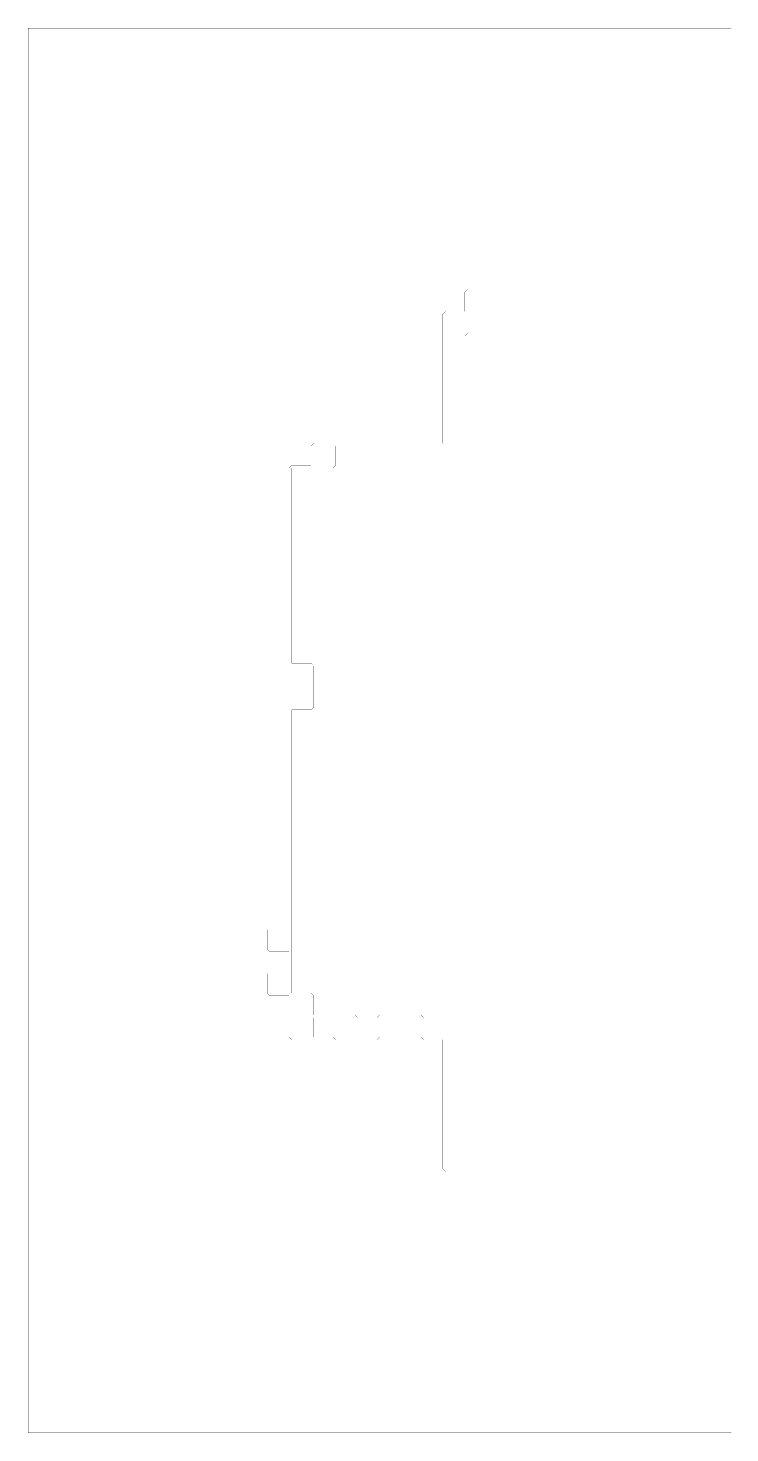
# Model space of a CAD drawing. Header units: metres. Extents: x 0 to 4990, y -4990 to 0.
# Drawn here: x 0 to 2495, y -4990 to 0 of the extents above; entities that cross this region are included whole.
import ezdxf

# ---------------------------------------------------------------- set-up
doc = ezdxf.new("R2010")
doc.units = ezdxf.units.M
doc.layers.add('conductor', color=1, linetype='Continuous')
doc.layers.add('substrate', color=5, linetype='Continuous')

msp = doc.modelspace()

# ---------------------------------------------------------------- linework, layer by layer
at = {"layer": 'conductor', "const_width": 0.5}
msp.add_lwpolyline([(2500, -937.5), (2490.234375, -937.5), (2480.46875, -937.5), (2470.703125, -937.5), (2460.9375, -937.5), (2451.171875, -937.5), (2441.40625, -937.5), (2431.640625, -937.5), (2421.875, -937.5), (2412.109375, -937.5), (2402.34375, -937.5), (2392.578125, -937.5), (2382.8125, -937.5), (2373.046875, -937.5), (2363.28125, -937.5), (2353.515625, -937.5), (2343.75, -937.5), (2333.984375, -937.5), (2324.21875, -937.5), (2314.453125, -937.5), (2304.6875, -937.5), (2294.921875, -937.5), (2285.15625, -937.5), (2275.390625, -937.5), (2265.625, -937.5), (2255.859375, -937.5), (2246.09375, -937.5), (2236.328125, -937.5), (2226.5625, -937.5), (2216.796875, -937.5), (2207.03125, -937.5), (2197.265625, -937.5), (2187.5, -937.5), (2177.734375, -937.5), (2167.96875, -937.5), (2158.203125, -937.5), (2148.4375, -937.5), (2138.671875, -937.5), (2128.90625, -937.5), (2119.140625, -937.5), (2109.375, -937.5), (2099.609375, -937.5), (2089.84375, -937.5), (2080.078125, -937.5), (2070.3125, -937.5), (2060.546875, -937.5), (2050.78125, -937.5), (2041.015625, -937.5), (2031.25, -937.5), (2021.484375, -937.5), (2011.71875, -937.5), (2001.953125, -937.5), (1992.1875, -937.5), (1982.421875, -937.5), (1972.65625, -937.5), (1962.890625, -937.5), (1953.125, -937.5), (1943.359375, -937.5), (1933.59375, -937.5), (1923.828125, -937.5), (1914.0625, -937.5), (1904.296875, -937.5), (1894.53125, -937.5), (1884.765625, -937.5), (1875, -937.5), (1865.234375, -937.5), (1855.46875, -937.5), (1845.703125, -937.5), (1835.9375, -937.5), (1826.171875, -937.5), (1816.40625, -937.5), (1806.640625, -937.5), (1796.875, -937.5), (1787.109375, -937.5), (1777.34375, -937.5), (1767.578125, -937.5), (1757.8125, -937.5), (1748.046875, -937.5), (1738.28125, -937.5), (1728.515625, -937.5), (1718.75, -937.5), (1708.984375, -937.5), (1699.21875, -937.5), (1689.453125, -937.5), (1679.6875, -937.5), (1669.921875, -937.5), (1660.15625, -937.5), (1650.390625, -937.5), (1640.625, -937.5), (1630.859375, -937.5), (1621.09375, -937.5), (1611.328125, -937.5), (1601.5625, -937.5), (1591.796875, -937.5), (1582.03125, -937.5), (1572.265625, -937.5), (1562.5, -937.5), (1562.5, -947.265625), (1562.5, -957.03125), (1562.5, -966.796875), (1562.5, -976.5625), (1562.5, -986.328125), (1562.5, -996.09375), (1562.5, -1005.859375), (1562.5, -1015.625), (1562.5, -1025.390625), (1562.5, -1035.15625), (1562.5, -1044.921875), (1562.5, -1054.6875), (1562.5, -1064.453125), (1562.5, -1074.21875), (1562.5, -1083.984375), (1552.734375, -1093.75), (1542.96875, -1093.75), (1533.203125, -1093.75), (1523.4375, -1093.75), (1513.671875, -1093.75), (1503.90625, -1093.75), (1494.140625, -1093.75), (1484.375, -1093.75), (1484.375, -1103.515625), (1484.375, -1113.28125), (1484.375, -1123.046875), (1484.375, -1132.8125), (1484.375, -1142.578125), (1484.375, -1152.34375), (1484.375, -1162.109375), (1484.375, -1171.875), (1484.375, -1181.640625), (1484.375, -1191.40625), (1484.375, -1201.171875), (1484.375, -1210.9375), (1484.375, -1220.703125), (1484.375, -1230.46875), (1484.375, -1240.234375), (1484.375, -1250), (1484.375, -1259.765625), (1484.375, -1269.53125), (1484.375, -1279.296875), (1484.375, -1289.0625), (1484.375, -1298.828125), (1484.375, -1308.59375), (1484.375, -1318.359375), (1484.375, -1328.125), (1484.375, -1337.890625), (1484.375, -1347.65625), (1484.375, -1357.421875), (1484.375, -1367.1875), (1484.375, -1376.953125), (1484.375, -1386.71875), (1484.375, -1396.484375), (1484.375, -1406.25), (1484.375, -1416.015625), (1484.375, -1425.78125), (1484.375, -1435.546875), (1484.375, -1445.3125), (1484.375, -1455.078125), (1484.375, -1464.84375), (1484.375, -1474.609375), (1474.609375, -1484.375), (1464.84375, -1484.375), (1455.078125, -1484.375), (1445.3125, -1484.375), (1435.546875, -1484.375), (1425.78125, -1484.375), (1416.015625, -1484.375), (1406.25, -1484.375), (1396.484375, -1484.375), (1386.71875, -1484.375), (1376.953125, -1484.375), (1367.1875, -1484.375), (1357.421875, -1484.375), (1347.65625, -1484.375), (1337.890625, -1484.375), (1328.125, -1484.375), (1318.359375, -1484.375), (1308.59375, -1484.375), (1298.828125, -1484.375), (1289.0625, -1484.375), (1279.296875, -1484.375), (1269.53125, -1484.375), (1259.765625, -1484.375), (1250, -1484.375), (1240.234375, -1484.375), (1230.46875, -1484.375), (1220.703125, -1484.375), (1210.9375, -1484.375), (1201.171875, -1484.375), (1191.40625, -1484.375), (1181.640625, -1484.375), (1171.875, -1484.375), (1162.109375, -1484.375), (1152.34375, -1484.375), (1142.578125, -1484.375), (1132.8125, -1484.375), (1123.046875, -1484.375), (1113.28125, -1484.375), (1103.515625, -1484.375), (1093.75, -1484.375), (1093.75, -1494.140625), (1093.75, -1503.90625), (1093.75, -1513.671875), (1093.75, -1523.4375), (1093.75, -1533.203125), (1093.75, -1542.96875), (1093.75, -1552.734375), (1083.984375, -1562.5), (1074.21875, -1562.5), (1064.453125, -1562.5), (1054.6875, -1562.5), (1044.921875, -1562.5), (1035.15625, -1562.5), (1025.390625, -1562.5), (1015.625, -1562.5), (1005.859375, -1562.5), (996.09375, -1562.5), (986.328125, -1562.5), (976.5625, -1562.5), (966.796875, -1562.5), (957.03125, -1562.5), (947.265625, -1562.5), (937.5, -1562.5), (937.5, -1572.265625), (937.5, -1582.03125), (937.5, -1591.796875), (937.5, -1601.5625), (937.5, -1611.328125), (937.5, -1621.09375), (937.5, -1630.859375), (937.5, -1640.625), (937.5, -1650.390625), (937.5, -1660.15625), (937.5, -1669.921875), (937.5, -1679.6875), (937.5, -1689.453125), (937.5, -1699.21875), (937.5, -1708.984375), (937.5, -1718.75), (937.5, -1728.515625), (937.5, -1738.28125), (937.5, -1748.046875), (937.5, -1757.8125), (937.5, -1767.578125), (937.5, -1777.34375), (937.5, -1787.109375), (937.5, -1796.875), (937.5, -1806.640625), (937.5, -1816.40625), (937.5, -1826.171875), (937.5, -1835.9375), (937.5, -1845.703125), (937.5, -1855.46875), (937.5, -1865.234375), (937.5, -1875), (937.5, -1884.765625), (937.5, -1894.53125), (937.5, -1904.296875), (937.5, -1914.0625), (937.5, -1923.828125), (937.5, -1933.59375), (937.5, -1943.359375), (937.5, -1953.125), (937.5, -1962.890625), (937.5, -1972.65625), (937.5, -1982.421875), (937.5, -1992.1875), (937.5, -2001.953125), (937.5, -2011.71875), (937.5, -2021.484375), (937.5, -2031.25), (937.5, -2041.015625), (937.5, -2050.78125), (937.5, -2060.546875), (937.5, -2070.3125), (937.5, -2080.078125), (937.5, -2089.84375), (937.5, -2099.609375), (937.5, -2109.375), (937.5, -2119.140625), (937.5, -2128.90625), (937.5, -2138.671875), (937.5, -2148.4375), (937.5, -2158.203125), (937.5, -2167.96875), (937.5, -2177.734375), (937.5, -2187.5), (937.5, -2197.265625), (937.5, -2207.03125), (937.5, -2216.796875), (937.5, -2226.5625), (937.5, -2236.328125), (937.5, -2246.09375), (937.5, -2255.859375), (947.265625, -2255.859375), (957.03125, -2255.859375), (966.796875, -2255.859375), (976.5625, -2255.859375), (986.328125, -2255.859375), (996.09375, -2255.859375), (1005.859375, -2255.859375), (1015.625, -2265.625), (1015.625, -2275.390625), (1015.625, -2285.15625), (1015.625, -2294.921875), (1015.625, -2304.6875), (1015.625, -2314.453125), (1015.625, -2324.21875), (1015.625, -2333.984375), (1015.625, -2343.75), (1015.625, -2353.515625), (1015.625, -2363.28125), (1015.625, -2373.046875), (1015.625, -2382.8125), (1015.625, -2392.578125), (1015.625, -2402.34375), (1015.625, -2412.109375), (1005.859375, -2421.875), (996.09375, -2421.875), (986.328125, -2421.875), (976.5625, -2421.875), (966.796875, -2421.875), (957.03125, -2421.875), (947.265625, -2421.875), (937.5, -2421.875), (937.5, -2431.640625), (937.5, -2441.40625), (937.5, -2451.171875), (937.5, -2460.9375), (937.5, -2470.703125), (937.5, -2480.46875), (937.5, -2490.234375), (937.5, -2500), (937.5, -2509.765625), (937.5, -2519.53125), (937.5, -2529.296875), (937.5, -2539.0625), (937.5, -2548.828125), (937.5, -2558.59375), (937.5, -2568.359375), (937.5, -2578.125), (937.5, -2587.890625), (937.5, -2597.65625), (937.5, -2607.421875), (937.5, -2617.1875), (937.5, -2626.953125), (937.5, -2636.71875), (937.5, -2646.484375), (937.5, -2656.25), (937.5, -2666.015625), (937.5, -2675.78125), (937.5, -2685.546875), (937.5, -2695.3125), (937.5, -2705.078125), (937.5, -2714.84375), (937.5, -2724.609375), (937.5, -2734.375), (937.5, -2744.140625), (937.5, -2753.90625), (937.5, -2763.671875), (937.5, -2773.4375), (937.5, -2783.203125), (937.5, -2792.96875), (937.5, -2802.734375), (937.5, -2812.5), (937.5, -2822.265625), (937.5, -2832.03125), (937.5, -2841.796875), (937.5, -2851.5625), (937.5, -2861.328125), (937.5, -2871.09375), (937.5, -2880.859375), (937.5, -2890.625), (937.5, -2900.390625), (937.5, -2910.15625), (937.5, -2919.921875), (937.5, -2929.6875), (937.5, -2939.453125), (937.5, -2949.21875), (937.5, -2958.984375), (937.5, -2968.75), (937.5, -2978.515625), (937.5, -2988.28125), (937.5, -2998.046875), (937.5, -3007.8125), (937.5, -3017.578125), (937.5, -3027.34375), (937.5, -3037.109375), (937.5, -3046.875), (937.5, -3056.640625), (937.5, -3066.40625), (937.5, -3076.171875), (937.5, -3085.9375), (937.5, -3095.703125), (937.5, -3105.46875), (937.5, -3115.234375), (937.5, -3125), (937.5, -3134.765625), (937.5, -3144.53125), (937.5, -3154.296875), (937.5, -3164.0625), (937.5, -3173.828125), (937.5, -3183.59375), (937.5, -3193.359375), (937.5, -3203.125), (937.5, -3212.890625), (937.5, -3222.65625), (937.5, -3232.421875), (937.5, -3242.1875), (937.5, -3251.953125), (937.5, -3261.71875), (937.5, -3271.484375), (937.5, -3281.25), (937.5, -3291.015625), (937.5, -3300.78125), (937.5, -3310.546875), (937.5, -3320.3125), (937.5, -3330.078125), (937.5, -3339.84375), (937.5, -3349.609375), (937.5, -3359.375), (937.5, -3369.140625), (937.5, -3378.90625), (937.5, -3388.671875), (937.5, -3398.4375), (937.5, -3408.203125), (937.5, -3417.96875), (937.5, -3427.734375), (947.265625, -3427.734375), (957.03125, -3427.734375), (966.796875, -3427.734375), (976.5625, -3427.734375), (986.328125, -3427.734375), (996.09375, -3427.734375), (1005.859375, -3427.734375), (1015.625, -3437.5), (1015.625, -3447.265625), (1015.625, -3457.03125), (1015.625, -3466.796875), (1015.625, -3476.5625), (1015.625, -3486.328125), (1015.625, -3496.09375), (1015.625, -3505.859375), (1025.390625, -3505.859375), (1035.15625, -3505.859375), (1044.921875, -3505.859375), (1054.6875, -3505.859375), (1064.453125, -3505.859375), (1074.21875, -3505.859375), (1083.984375, -3505.859375), (1093.75, -3505.859375), (1103.515625, -3505.859375), (1113.28125, -3505.859375), (1123.046875, -3505.859375), (1132.8125, -3505.859375), (1142.578125, -3505.859375), (1152.34375, -3505.859375), (1162.109375, -3505.859375), (1171.875, -3515.625), (1171.875, -3525.390625), (1171.875, -3535.15625), (1171.875, -3544.921875), (1171.875, -3554.6875), (1171.875, -3564.453125), (1171.875, -3574.21875), (1171.875, -3583.984375), (1181.640625, -3583.984375), (1191.40625, -3583.984375), (1201.171875, -3583.984375), (1210.9375, -3583.984375), (1220.703125, -3583.984375), (1230.46875, -3583.984375), (1240.234375, -3583.984375), (1240.234375, -3574.21875), (1240.234375, -3564.453125), (1240.234375, -3554.6875), (1240.234375, -3544.921875), (1240.234375, -3535.15625), (1240.234375, -3525.390625), (1240.234375, -3515.625), (1250, -3505.859375), (1259.765625, -3505.859375), (1269.53125, -3505.859375), (1279.296875, -3505.859375), (1289.0625, -3505.859375), (1298.828125, -3505.859375), (1308.59375, -3505.859375), (1318.359375, -3505.859375), (1328.125, -3505.859375), (1337.890625, -3505.859375), (1347.65625, -3505.859375), (1357.421875, -3505.859375), (1367.1875, -3505.859375), (1376.953125, -3505.859375), (1386.71875, -3505.859375), (1396.484375, -3505.859375), (1406.25, -3515.625), (1406.25, -3525.390625), (1406.25, -3535.15625), (1406.25, -3544.921875), (1406.25, -3554.6875), (1406.25, -3564.453125), (1406.25, -3574.21875), (1406.25, -3583.984375), (1416.015625, -3583.984375), (1425.78125, -3583.984375), (1435.546875, -3583.984375), (1445.3125, -3583.984375), (1455.078125, -3583.984375), (1464.84375, -3583.984375), (1474.609375, -3583.984375), (1484.375, -3593.75), (1484.375, -3603.515625), (1484.375, -3613.28125), (1484.375, -3623.046875), (1484.375, -3632.8125), (1484.375, -3642.578125), (1484.375, -3652.34375), (1484.375, -3662.109375), (1484.375, -3671.875), (1484.375, -3681.640625), (1484.375, -3691.40625), (1484.375, -3701.171875), (1484.375, -3710.9375), (1484.375, -3720.703125), (1484.375, -3730.46875), (1484.375, -3740.234375), (1484.375, -3750), (1484.375, -3759.765625), (1484.375, -3769.53125), (1484.375, -3779.296875), (1484.375, -3789.0625), (1484.375, -3798.828125), (1484.375, -3808.59375), (1484.375, -3818.359375), (1484.375, -3828.125), (1484.375, -3837.890625), (1484.375, -3847.65625), (1484.375, -3857.421875), (1484.375, -3867.1875), (1484.375, -3876.953125), (1484.375, -3886.71875), (1484.375, -3896.484375), (1484.375, -3906.25), (1484.375, -3916.015625), (1484.375, -3925.78125), (1484.375, -3935.546875), (1484.375, -3945.3125), (1484.375, -3955.078125), (1484.375, -3964.84375), (1484.375, -3974.609375), (1484.375, -3984.375), (1484.375, -3994.140625), (1484.375, -4003.90625), (1484.375, -4013.671875), (1484.375, -4023.4375), (1484.375, -4033.203125), (1484.375, -4042.96875), (1484.375, -4052.734375), (1494.140625, -4052.734375), (1503.90625, -4052.734375), (1513.671875, -4052.734375), (1523.4375, -4052.734375), (1533.203125, -4052.734375), (1542.96875, -4052.734375), (1552.734375, -4052.734375), (1562.5, -4052.734375), (1572.265625, -4052.734375), (1582.03125, -4052.734375), (1591.796875, -4052.734375), (1601.5625, -4052.734375), (1611.328125, -4052.734375), (1621.09375, -4052.734375), (1630.859375, -4052.734375), (1640.625, -4052.734375), (1650.390625, -4052.734375), (1660.15625, -4052.734375), (1669.921875, -4052.734375), (1679.6875, -4052.734375), (1689.453125, -4052.734375), (1699.21875, -4052.734375), (1708.984375, -4052.734375), (1718.75, -4052.734375), (1728.515625, -4052.734375), (1738.28125, -4052.734375), (1748.046875, -4052.734375), (1757.8125, -4052.734375), (1767.578125, -4052.734375), (1777.34375, -4052.734375), (1787.109375, -4052.734375), (1796.875, -4052.734375), (1806.640625, -4052.734375), (1816.40625, -4052.734375), (1826.171875, -4052.734375), (1835.9375, -4052.734375), (1845.703125, -4052.734375), (1855.46875, -4052.734375), (1865.234375, -4052.734375), (1875, -4052.734375), (1884.765625, -4052.734375), (1894.53125, -4052.734375), (1904.296875, -4052.734375), (1914.0625, -4052.734375), (1923.828125, -4052.734375), (1933.59375, -4052.734375), (1943.359375, -4052.734375), (1953.125, -4052.734375), (1962.890625, -4052.734375), (1972.65625, -4052.734375), (1982.421875, -4052.734375), (1992.1875, -4052.734375), (2001.953125, -4052.734375), (2011.71875, -4052.734375), (2021.484375, -4052.734375), (2031.25, -4052.734375), (2041.015625, -4052.734375), (2050.78125, -4052.734375), (2060.546875, -4052.734375), (2070.3125, -4052.734375), (2080.078125, -4052.734375), (2089.84375, -4052.734375), (2099.609375, -4052.734375), (2109.375, -4052.734375), (2119.140625, -4052.734375), (2128.90625, -4052.734375), (2138.671875, -4052.734375), (2148.4375, -4052.734375), (2158.203125, -4052.734375), (2167.96875, -4052.734375), (2177.734375, -4052.734375), (2187.5, -4052.734375), (2197.265625, -4052.734375), (2207.03125, -4052.734375), (2216.796875, -4052.734375), (2226.5625, -4052.734375), (2236.328125, -4052.734375), (2246.09375, -4052.734375), (2255.859375, -4052.734375), (2265.625, -4052.734375), (2275.390625, -4052.734375), (2285.15625, -4052.734375), (2294.921875, -4052.734375), (2304.6875, -4052.734375), (2314.453125, -4052.734375), (2324.21875, -4052.734375), (2333.984375, -4052.734375), (2343.75, -4052.734375), (2353.515625, -4052.734375), (2363.28125, -4052.734375), (2373.046875, -4052.734375), (2382.8125, -4052.734375), (2392.578125, -4052.734375), (2402.34375, -4052.734375), (2412.109375, -4052.734375), (2421.875, -4052.734375), (2431.640625, -4052.734375), (2441.40625, -4052.734375), (2451.171875, -4052.734375), (2460.9375, -4052.734375), (2470.703125, -4052.734375), (2480.46875, -4052.734375), (2490.234375, -4052.734375), (2500, -4052.734375)], dxfattribs=at)
at = {"layer": 'substrate', "const_width": 0.5}
for points in [[(2500, 0), (2490.234375, 0), (2480.46875, 0), (2470.703125, 0), (2460.9375, 0), (2451.171875, 0), (2441.40625, 0), (2431.640625, 0), (2421.875, 0), (2412.109375, 0), (2402.34375, 0), (2392.578125, 0), (2382.8125, 0), (2373.046875, 0), (2363.28125, 0), (2353.515625, 0), (2343.75, 0), (2333.984375, 0), (2324.21875, 0), (2314.453125, 0), (2304.6875, 0), (2294.921875, 0), (2285.15625, 0), (2275.390625, 0), (2265.625, 0), (2255.859375, 0), (2246.09375, 0), (2236.328125, 0), (2226.5625, 0), (2216.796875, 0), (2207.03125, 0), (2197.265625, 0), (2187.5, 0), (2177.734375, 0), (2167.96875, 0), (2158.203125, 0), (2148.4375, 0), (2138.671875, 0), (2128.90625, 0), (2119.140625, 0), (2109.375, 0), (2099.609375, 0), (2089.84375, 0), (2080.078125, 0), (2070.3125, 0), (2060.546875, 0), (2050.78125, 0), (2041.015625, 0), (2031.25, 0), (2021.484375, 0), (2011.71875, 0), (2001.953125, 0), (1992.1875, 0), (1982.421875, 0), (1972.65625, 0), (1962.890625, 0), (1953.125, 0), (1943.359375, 0), (1933.59375, 0), (1923.828125, 0), (1914.0625, 0), (1904.296875, 0), (1894.53125, 0), (1884.765625, 0), (1875, 0), (1865.234375, 0), (1855.46875, 0), (1845.703125, 0), (1835.9375, 0), (1826.171875, 0), (1816.40625, 0), (1806.640625, 0), (1796.875, 0), (1787.109375, 0), (1777.34375, 0), (1767.578125, 0), (1757.8125, 0), (1748.046875, 0), (1738.28125, 0), (1728.515625, 0), (1718.75, 0), (1708.984375, 0), (1699.21875, 0), (1689.453125, 0), (1679.6875, 0), (1669.921875, 0), (1660.15625, 0), (1650.390625, 0), (1640.625, 0), (1630.859375, 0), (1621.09375, 0), (1611.328125, 0), (1601.5625, 0), (1591.796875, 0), (1582.03125, 0), (1572.265625, 0), (1562.5, 0), (1552.734375, 0), (1542.96875, 0), (1533.203125, 0), (1523.4375, 0), (1513.671875, 0), (1503.90625, 0), (1494.140625, 0), (1484.375, 0), (1474.609375, 0), (1464.84375, 0), (1455.078125, 0), (1445.3125, 0), (1435.546875, 0), (1425.78125, 0), (1416.015625, 0), (1406.25, 0), (1396.484375, 0), (1386.71875, 0), (1376.953125, 0), (1367.1875, 0), (1357.421875, 0), (1347.65625, 0), (1337.890625, 0), (1328.125, 0), (1318.359375, 0), (1308.59375, 0), (1298.828125, 0), (1289.0625, 0), (1279.296875, 0), (1269.53125, 0), (1259.765625, 0), (1250, 0), (1240.234375, 0), (1230.46875, 0), (1220.703125, 0), (1210.9375, 0), (1201.171875, 0), (1191.40625, 0), (1181.640625, 0), (1171.875, 0), (1162.109375, 0), (1152.34375, 0), (1142.578125, 0), (1132.8125, 0), (1123.046875, 0), (1113.28125, 0), (1103.515625, 0), (1093.75, 0), (1083.984375, 0), (1074.21875, 0), (1064.453125, 0), (1054.6875, 0), (1044.921875, 0), (1035.15625, 0), (1025.390625, 0), (1015.625, 0), (1005.859375, 0), (996.09375, 0), (986.328125, 0), (976.5625, 0), (966.796875, 0), (957.03125, 0), (947.265625, 0), (937.5, 0), (927.734375, 0), (917.96875, 0), (908.203125, 0), (898.4375, 0), (888.671875, 0), (878.90625, 0), (869.140625, 0), (859.375, 0), (849.609375, 0), (839.84375, 0), (830.078125, 0), (820.3125, 0), (810.546875, 0), (800.78125, 0), (791.015625, 0), (781.25, 0), (771.484375, 0), (761.71875, 0), (751.953125, 0), (742.1875, 0), (732.421875, 0), (722.65625, 0), (712.890625, 0), (703.125, 0), (693.359375, 0), (683.59375, 0), (673.828125, 0), (664.0625, 0), (654.296875, 0), (644.53125, 0), (634.765625, 0), (625, 0), (615.234375, 0), (605.46875, 0), (595.703125, 0), (585.9375, 0), (576.171875, 0), (566.40625, 0), (556.640625, 0), (546.875, 0), (537.109375, 0), (527.34375, 0), (517.578125, 0), (507.8125, 0), (498.046875, 0), (488.28125, 0), (478.515625, 0), (468.75, 0), (458.984375, 0), (449.21875, 0), (439.453125, 0), (429.6875, 0), (419.921875, 0), (410.15625, 0), (400.390625, 0), (390.625, 0), (380.859375, 0), (371.09375, 0), (361.328125, 0), (351.5625, 0), (341.796875, 0), (332.03125, 0), (322.265625, 0), (312.5, 0), (302.734375, 0), (292.96875, 0), (283.203125, 0), (273.4375, 0), (263.671875, 0), (253.90625, 0), (244.140625, 0), (234.375, 0), (224.609375, 0), (214.84375, 0), (205.078125, 0), (195.3125, 0), (185.546875, 0), (175.78125, 0), (166.015625, 0), (156.25, 0), (146.484375, 0), (136.71875, 0), (126.953125, 0), (117.1875, 0), (107.421875, 0), (97.65625, 0), (87.890625, 0), (78.125, 0), (68.359375, 0), (58.59375, 0), (48.828125, 0), (39.0625, 0), (29.296875, 0), (19.53125, 0), (9.765625, 0), (0, 0), (0, -9.765625), (0, -19.53125), (0, -29.296875), (0, -39.0625), (0, -48.828125), (0, -58.59375), (0, -68.359375), (0, -78.125), (0, -87.890625), (0, -97.65625), (0, -107.421875), (0, -117.1875), (0, -126.953125), (0, -136.71875), (0, -146.484375), (0, -156.25), (0, -166.015625), (0, -175.78125), (0, -185.546875), (0, -195.3125), (0, -205.078125), (0, -214.84375), (0, -224.609375), (0, -234.375), (0, -244.140625), (0, -253.90625), (0, -263.671875), (0, -273.4375), (0, -283.203125), (0, -292.96875), (0, -302.734375), (0, -312.5), (0, -322.265625), (0, -332.03125), (0, -341.796875), (0, -351.5625), (0, -361.328125), (0, -371.09375), (0, -380.859375), (0, -390.625), (0, -400.390625), (0, -410.15625), (0, -419.921875), (0, -429.6875), (0, -439.453125), (0, -449.21875), (0, -458.984375), (0, -468.75), (0, -478.515625), (0, -488.28125), (0, -498.046875), (0, -507.8125), (0, -517.578125), (0, -527.34375), (0, -537.109375), (0, -546.875), (0, -556.640625), (0, -566.40625), (0, -576.171875), (0, -585.9375), (0, -595.703125), (0, -605.46875), (0, -615.234375), (0, -625), (0, -634.765625), (0, -644.53125), (0, -654.296875), (0, -664.0625), (0, -673.828125), (0, -683.59375), (0, -693.359375), (0, -703.125), (0, -712.890625), (0, -722.65625), (0, -732.421875), (0, -742.1875), (0, -751.953125), (0, -761.71875), (0, -771.484375), (0, -781.25), (0, -791.015625), (0, -800.78125), (0, -810.546875), (0, -820.3125), (0, -830.078125), (0, -839.84375), (0, -849.609375), (0, -859.375), (0, -869.140625), (0, -878.90625), (0, -888.671875), (0, -898.4375), (0, -908.203125), (0, -917.96875), (0, -927.734375), (0, -937.5), (0, -947.265625), (0, -957.03125), (0, -966.796875), (0, -976.5625), (0, -986.328125), (0, -996.09375), (0, -1005.859375), (0, -1015.625), (0, -1025.390625), (0, -1035.15625), (0, -1044.921875), (0, -1054.6875), (0, -1064.453125), (0, -1074.21875), (0, -1083.984375), (0, -1093.75), (0, -1103.515625), (0, -1113.28125), (0, -1123.046875), (0, -1132.8125), (0, -1142.578125), (0, -1152.34375), (0, -1162.109375), (0, -1171.875), (0, -1181.640625), (0, -1191.40625), (0, -1201.171875), (0, -1210.9375), (0, -1220.703125), (0, -1230.46875), (0, -1240.234375), (0, -1250), (0, -1259.765625), (0, -1269.53125), (0, -1279.296875), (0, -1289.0625), (0, -1298.828125), (0, -1308.59375), (0, -1318.359375), (0, -1328.125), (0, -1337.890625), (0, -1347.65625), (0, -1357.421875), (0, -1367.1875), (0, -1376.953125), (0, -1386.71875), (0, -1396.484375), (0, -1406.25), (0, -1416.015625), (0, -1425.78125), (0, -1435.546875), (0, -1445.3125), (0, -1455.078125), (0, -1464.84375), (0, -1474.609375), (0, -1484.375), (0, -1494.140625), (0, -1503.90625), (0, -1513.671875), (0, -1523.4375), (0, -1533.203125), (0, -1542.96875), (0, -1552.734375), (0, -1562.5), (0, -1572.265625), (0, -1582.03125), (0, -1591.796875), (0, -1601.5625), (0, -1611.328125), (0, -1621.09375), (0, -1630.859375), (0, -1640.625), (0, -1650.390625), (0, -1660.15625), (0, -1669.921875), (0, -1679.6875), (0, -1689.453125), (0, -1699.21875), (0, -1708.984375), (0, -1718.75), (0, -1728.515625), (0, -1738.28125), (0, -1748.046875), (0, -1757.8125), (0, -1767.578125), (0, -1777.34375), (0, -1787.109375), (0, -1796.875), (0, -1806.640625), (0, -1816.40625), (0, -1826.171875), (0, -1835.9375), (0, -1845.703125), (0, -1855.46875), (0, -1865.234375), (0, -1875), (0, -1884.765625), (0, -1894.53125), (0, -1904.296875), (0, -1914.0625), (0, -1923.828125), (0, -1933.59375), (0, -1943.359375), (0, -1953.125), (0, -1962.890625), (0, -1972.65625), (0, -1982.421875), (0, -1992.1875), (0, -2001.953125), (0, -2011.71875), (0, -2021.484375), (0, -2031.25), (0, -2041.015625), (0, -2050.78125), (0, -2060.546875), (0, -2070.3125), (0, -2080.078125), (0, -2089.84375), (0, -2099.609375), (0, -2109.375), (0, -2119.140625), (0, -2128.90625), (0, -2138.671875), (0, -2148.4375), (0, -2158.203125), (0, -2167.96875), (0, -2177.734375), (0, -2187.5), (0, -2197.265625), (0, -2207.03125), (0, -2216.796875), (0, -2226.5625), (0, -2236.328125), (0, -2246.09375), (0, -2255.859375), (0, -2265.625), (0, -2275.390625), (0, -2285.15625), (0, -2294.921875), (0, -2304.6875), (0, -2314.453125), (0, -2324.21875), (0, -2333.984375), (0, -2343.75), (0, -2353.515625), (0, -2363.28125), (0, -2373.046875), (0, -2382.8125), (0, -2392.578125), (0, -2402.34375), (0, -2412.109375), (0, -2421.875), (0, -2431.640625), (0, -2441.40625), (0, -2451.171875), (0, -2460.9375), (0, -2470.703125), (0, -2480.46875), (0, -2490.234375), (0, -2500), (0, -2509.765625), (0, -2519.53125), (0, -2529.296875), (0, -2539.0625), (0, -2548.828125), (0, -2558.59375), (0, -2568.359375), (0, -2578.125), (0, -2587.890625), (0, -2597.65625), (0, -2607.421875), (0, -2617.1875), (0, -2626.953125), (0, -2636.71875), (0, -2646.484375), (0, -2656.25), (0, -2666.015625), (0, -2675.78125), (0, -2685.546875), (0, -2695.3125), (0, -2705.078125), (0, -2714.84375), (0, -2724.609375), (0, -2734.375), (0, -2744.140625), (0, -2753.90625), (0, -2763.671875), (0, -2773.4375), (0, -2783.203125), (0, -2792.96875), (0, -2802.734375), (0, -2812.5), (0, -2822.265625), (0, -2832.03125), (0, -2841.796875), (0, -2851.5625), (0, -2861.328125), (0, -2871.09375), (0, -2880.859375), (0, -2890.625), (0, -2900.390625), (0, -2910.15625), (0, -2919.921875), (0, -2929.6875), (0, -2939.453125), (0, -2949.21875), (0, -2958.984375), (0, -2968.75), (0, -2978.515625), (0, -2988.28125), (0, -2998.046875), (0, -3007.8125), (0, -3017.578125), (0, -3027.34375), (0, -3037.109375), (0, -3046.875), (0, -3056.640625), (0, -3066.40625), (0, -3076.171875), (0, -3085.9375), (0, -3095.703125), (0, -3105.46875), (0, -3115.234375), (0, -3125), (0, -3134.765625), (0, -3144.53125), (0, -3154.296875), (0, -3164.0625), (0, -3173.828125), (0, -3183.59375), (0, -3193.359375), (0, -3203.125), (0, -3212.890625), (0, -3222.65625), (0, -3232.421875), (0, -3242.1875), (0, -3251.953125), (0, -3261.71875), (0, -3271.484375), (0, -3281.25), (0, -3291.015625), (0, -3300.78125), (0, -3310.546875), (0, -3320.3125), (0, -3330.078125), (0, -3339.84375), (0, -3349.609375), (0, -3359.375), (0, -3369.140625), (0, -3378.90625), (0, -3388.671875), (0, -3398.4375), (0, -3408.203125), (0, -3417.96875), (0, -3427.734375), (0, -3437.5), (0, -3447.265625), (0, -3457.03125), (0, -3466.796875), (0, -3476.5625), (0, -3486.328125), (0, -3496.09375), (0, -3505.859375), (0, -3515.625), (0, -3525.390625), (0, -3535.15625), (0, -3544.921875), (0, -3554.6875), (0, -3564.453125), (0, -3574.21875), (0, -3583.984375), (0, -3593.75), (0, -3603.515625), (0, -3613.28125), (0, -3623.046875), (0, -3632.8125), (0, -3642.578125), (0, -3652.34375), (0, -3662.109375), (0, -3671.875), (0, -3681.640625), (0, -3691.40625), (0, -3701.171875), (0, -3710.9375), (0, -3720.703125), (0, -3730.46875), (0, -3740.234375), (0, -3750), (0, -3759.765625), (0, -3769.53125), (0, -3779.296875), (0, -3789.0625), (0, -3798.828125), (0, -3808.59375), (0, -3818.359375), (0, -3828.125), (0, -3837.890625), (0, -3847.65625), (0, -3857.421875), (0, -3867.1875), (0, -3876.953125), (0, -3886.71875), (0, -3896.484375), (0, -3906.25), (0, -3916.015625), (0, -3925.78125), (0, -3935.546875), (0, -3945.3125), (0, -3955.078125), (0, -3964.84375), (0, -3974.609375), (0, -3984.375), (0, -3994.140625), (0, -4003.90625), (0, -4013.671875), (0, -4023.4375), (0, -4033.203125), (0, -4042.96875), (0, -4052.734375), (0, -4062.5), (0, -4072.265625), (0, -4082.03125), (0, -4091.796875), (0, -4101.5625), (0, -4111.328125), (0, -4121.09375), (0, -4130.859375), (0, -4140.625), (0, -4150.390625), (0, -4160.15625), (0, -4169.921875), (0, -4179.6875), (0, -4189.453125), (0, -4199.21875), (0, -4208.984375), (0, -4218.75), (0, -4228.515625), (0, -4238.28125), (0, -4248.046875), (0, -4257.8125), (0, -4267.578125), (0, -4277.34375), (0, -4287.109375), (0, -4296.875), (0, -4306.640625), (0, -4316.40625), (0, -4326.171875), (0, -4335.9375), (0, -4345.703125), (0, -4355.46875), (0, -4365.234375), (0, -4375), (0, -4384.765625), (0, -4394.53125), (0, -4404.296875), (0, -4414.0625), (0, -4423.828125), (0, -4433.59375), (0, -4443.359375), (0, -4453.125), (0, -4462.890625), (0, -4472.65625), (0, -4482.421875), (0, -4492.1875), (0, -4501.953125), (0, -4511.71875), (0, -4521.484375), (0, -4531.25), (0, -4541.015625), (0, -4550.78125), (0, -4560.546875), (0, -4570.3125), (0, -4580.078125), (0, -4589.84375), (0, -4599.609375), (0, -4609.375), (0, -4619.140625), (0, -4628.90625), (0, -4638.671875), (0, -4648.4375), (0, -4658.203125), (0, -4667.96875), (0, -4677.734375), (0, -4687.5), (0, -4697.265625), (0, -4707.03125), (0, -4716.796875), (0, -4726.5625), (0, -4736.328125), (0, -4746.09375), (0, -4755.859375), (0, -4765.625), (0, -4775.390625), (0, -4785.15625), (0, -4794.921875), (0, -4804.6875), (0, -4814.453125), (0, -4824.21875), (0, -4833.984375), (0, -4843.75), (0, -4853.515625), (0, -4863.28125), (0, -4873.046875), (0, -4882.8125), (0, -4892.578125), (0, -4902.34375), (0, -4912.109375), (0, -4921.875), (0, -4931.640625), (0, -4941.40625), (0, -4951.171875), (0, -4960.9375), (0, -4970.703125), (0, -4980.46875), (0, -4990.234375), (9.765625, -4990.234375), (19.53125, -4990.234375), (29.296875, -4990.234375), (39.0625, -4990.234375), (48.828125, -4990.234375), (58.59375, -4990.234375), (68.359375, -4990.234375), (78.125, -4990.234375), (87.890625, -4990.234375), (97.65625, -4990.234375), (107.421875, -4990.234375), (117.1875, -4990.234375), (126.953125, -4990.234375), (136.71875, -4990.234375), (146.484375, -4990.234375), (156.25, -4990.234375), (166.015625, -4990.234375), (175.78125, -4990.234375), (185.546875, -4990.234375), (195.3125, -4990.234375), (205.078125, -4990.234375), (214.84375, -4990.234375), (224.609375, -4990.234375), (234.375, -4990.234375), (244.140625, -4990.234375), (253.90625, -4990.234375), (263.671875, -4990.234375), (273.4375, -4990.234375), (283.203125, -4990.234375), (292.96875, -4990.234375), (302.734375, -4990.234375), (312.5, -4990.234375), (322.265625, -4990.234375), (332.03125, -4990.234375), (341.796875, -4990.234375), (351.5625, -4990.234375), (361.328125, -4990.234375), (371.09375, -4990.234375), (380.859375, -4990.234375), (390.625, -4990.234375), (400.390625, -4990.234375), (410.15625, -4990.234375), (419.921875, -4990.234375), (429.6875, -4990.234375), (439.453125, -4990.234375), (449.21875, -4990.234375), (458.984375, -4990.234375), (468.75, -4990.234375), (478.515625, -4990.234375), (488.28125, -4990.234375), (498.046875, -4990.234375), (507.8125, -4990.234375), (517.578125, -4990.234375), (527.34375, -4990.234375), (537.109375, -4990.234375), (546.875, -4990.234375), (556.640625, -4990.234375), (566.40625, -4990.234375), (576.171875, -4990.234375), (585.9375, -4990.234375), (595.703125, -4990.234375), (605.46875, -4990.234375), (615.234375, -4990.234375), (625, -4990.234375), (634.765625, -4990.234375), (644.53125, -4990.234375), (654.296875, -4990.234375), (664.0625, -4990.234375), (673.828125, -4990.234375), (683.59375, -4990.234375), (693.359375, -4990.234375), (703.125, -4990.234375), (712.890625, -4990.234375), (722.65625, -4990.234375), (732.421875, -4990.234375), (742.1875, -4990.234375), (751.953125, -4990.234375), (761.71875, -4990.234375), (771.484375, -4990.234375), (781.25, -4990.234375), (791.015625, -4990.234375), (800.78125, -4990.234375), (810.546875, -4990.234375), (820.3125, -4990.234375), (830.078125, -4990.234375), (839.84375, -4990.234375), (849.609375, -4990.234375), (859.375, -4990.234375), (869.140625, -4990.234375), (878.90625, -4990.234375), (888.671875, -4990.234375), (898.4375, -4990.234375), (908.203125, -4990.234375), (917.96875, -4990.234375), (927.734375, -4990.234375), (937.5, -4990.234375), (947.265625, -4990.234375), (957.03125, -4990.234375), (966.796875, -4990.234375), (976.5625, -4990.234375), (986.328125, -4990.234375), (996.09375, -4990.234375), (1005.859375, -4990.234375), (1015.625, -4990.234375), (1025.390625, -4990.234375), (1035.15625, -4990.234375), (1044.921875, -4990.234375), (1054.6875, -4990.234375), (1064.453125, -4990.234375), (1074.21875, -4990.234375), (1083.984375, -4990.234375), (1093.75, -4990.234375), (1103.515625, -4990.234375), (1113.28125, -4990.234375), (1123.046875, -4990.234375), (1132.8125, -4990.234375), (1142.578125, -4990.234375), (1152.34375, -4990.234375), (1162.109375, -4990.234375), (1171.875, -4990.234375), (1181.640625, -4990.234375), (1191.40625, -4990.234375), (1201.171875, -4990.234375), (1210.9375, -4990.234375), (1220.703125, -4990.234375), (1230.46875, -4990.234375), (1240.234375, -4990.234375), (1250, -4990.234375), (1259.765625, -4990.234375), (1269.53125, -4990.234375), (1279.296875, -4990.234375), (1289.0625, -4990.234375), (1298.828125, -4990.234375), (1308.59375, -4990.234375), (1318.359375, -4990.234375), (1328.125, -4990.234375), (1337.890625, -4990.234375), (1347.65625, -4990.234375), (1357.421875, -4990.234375), (1367.1875, -4990.234375), (1376.953125, -4990.234375), (1386.71875, -4990.234375), (1396.484375, -4990.234375), (1406.25, -4990.234375), (1416.015625, -4990.234375), (1425.78125, -4990.234375), (1435.546875, -4990.234375), (1445.3125, -4990.234375), (1455.078125, -4990.234375), (1464.84375, -4990.234375), (1474.609375, -4990.234375), (1484.375, -4990.234375), (1494.140625, -4990.234375), (1503.90625, -4990.234375), (1513.671875, -4990.234375), (1523.4375, -4990.234375), (1533.203125, -4990.234375), (1542.96875, -4990.234375), (1552.734375, -4990.234375), (1562.5, -4990.234375), (1572.265625, -4990.234375), (1582.03125, -4990.234375), (1591.796875, -4990.234375), (1601.5625, -4990.234375), (1611.328125, -4990.234375), (1621.09375, -4990.234375), (1630.859375, -4990.234375), (1640.625, -4990.234375), (1650.390625, -4990.234375), (1660.15625, -4990.234375), (1669.921875, -4990.234375), (1679.6875, -4990.234375), (1689.453125, -4990.234375), (1699.21875, -4990.234375), (1708.984375, -4990.234375), (1718.75, -4990.234375), (1728.515625, -4990.234375), (1738.28125, -4990.234375), (1748.046875, -4990.234375), (1757.8125, -4990.234375), (1767.578125, -4990.234375), (1777.34375, -4990.234375), (1787.109375, -4990.234375), (1796.875, -4990.234375), (1806.640625, -4990.234375), (1816.40625, -4990.234375), (1826.171875, -4990.234375), (1835.9375, -4990.234375), (1845.703125, -4990.234375), (1855.46875, -4990.234375), (1865.234375, -4990.234375), (1875, -4990.234375), (1884.765625, -4990.234375), (1894.53125, -4990.234375), (1904.296875, -4990.234375), (1914.0625, -4990.234375), (1923.828125, -4990.234375), (1933.59375, -4990.234375), (1943.359375, -4990.234375), (1953.125, -4990.234375), (1962.890625, -4990.234375), (1972.65625, -4990.234375), (1982.421875, -4990.234375), (1992.1875, -4990.234375), (2001.953125, -4990.234375), (2011.71875, -4990.234375), (2021.484375, -4990.234375), (2031.25, -4990.234375), (2041.015625, -4990.234375), (2050.78125, -4990.234375), (2060.546875, -4990.234375), (2070.3125, -4990.234375), (2080.078125, -4990.234375), (2089.84375, -4990.234375), (2099.609375, -4990.234375), (2109.375, -4990.234375), (2119.140625, -4990.234375), (2128.90625, -4990.234375), (2138.671875, -4990.234375), (2148.4375, -4990.234375), (2158.203125, -4990.234375), (2167.96875, -4990.234375), (2177.734375, -4990.234375), (2187.5, -4990.234375), (2197.265625, -4990.234375), (2207.03125, -4990.234375), (2216.796875, -4990.234375), (2226.5625, -4990.234375), (2236.328125, -4990.234375), (2246.09375, -4990.234375), (2255.859375, -4990.234375), (2265.625, -4990.234375), (2275.390625, -4990.234375), (2285.15625, -4990.234375), (2294.921875, -4990.234375), (2304.6875, -4990.234375), (2314.453125, -4990.234375), (2324.21875, -4990.234375), (2333.984375, -4990.234375), (2343.75, -4990.234375), (2353.515625, -4990.234375), (2363.28125, -4990.234375), (2373.046875, -4990.234375), (2382.8125, -4990.234375), (2392.578125, -4990.234375), (2402.34375, -4990.234375), (2412.109375, -4990.234375), (2421.875, -4990.234375), (2431.640625, -4990.234375), (2441.40625, -4990.234375), (2451.171875, -4990.234375), (2460.9375, -4990.234375), (2470.703125, -4990.234375), (2480.46875, -4990.234375), (2490.234375, -4990.234375), (2500, -4990.234375)], [(2500, -4062.5), (2490.234375, -4062.5), (2480.46875, -4062.5), (2470.703125, -4062.5), (2460.9375, -4062.5), (2451.171875, -4062.5), (2441.40625, -4062.5), (2431.640625, -4062.5), (2421.875, -4062.5), (2412.109375, -4062.5), (2402.34375, -4062.5), (2392.578125, -4062.5), (2382.8125, -4062.5), (2373.046875, -4062.5), (2363.28125, -4062.5), (2353.515625, -4062.5), (2343.75, -4062.5), (2333.984375, -4062.5), (2324.21875, -4062.5), (2314.453125, -4062.5), (2304.6875, -4062.5), (2294.921875, -4062.5), (2285.15625, -4062.5), (2275.390625, -4062.5), (2265.625, -4062.5), (2255.859375, -4062.5), (2246.09375, -4062.5), (2236.328125, -4062.5), (2226.5625, -4062.5), (2216.796875, -4062.5), (2207.03125, -4062.5), (2197.265625, -4062.5), (2187.5, -4062.5), (2177.734375, -4062.5), (2167.96875, -4062.5), (2158.203125, -4062.5), (2148.4375, -4062.5), (2138.671875, -4062.5), (2128.90625, -4062.5), (2119.140625, -4062.5), (2109.375, -4062.5), (2099.609375, -4062.5), (2089.84375, -4062.5), (2080.078125, -4062.5), (2070.3125, -4062.5), (2060.546875, -4062.5), (2050.78125, -4062.5), (2041.015625, -4062.5), (2031.25, -4062.5), (2021.484375, -4062.5), (2011.71875, -4062.5), (2001.953125, -4062.5), (1992.1875, -4062.5), (1982.421875, -4062.5), (1972.65625, -4062.5), (1962.890625, -4062.5), (1953.125, -4062.5), (1943.359375, -4062.5), (1933.59375, -4062.5), (1923.828125, -4062.5), (1914.0625, -4062.5), (1904.296875, -4062.5), (1894.53125, -4062.5), (1884.765625, -4062.5), (1875, -4062.5), (1865.234375, -4062.5), (1855.46875, -4062.5), (1845.703125, -4062.5), (1835.9375, -4062.5), (1826.171875, -4062.5), (1816.40625, -4062.5), (1806.640625, -4062.5), (1796.875, -4062.5), (1787.109375, -4062.5), (1777.34375, -4062.5), (1767.578125, -4062.5), (1757.8125, -4062.5), (1748.046875, -4062.5), (1738.28125, -4062.5), (1728.515625, -4062.5), (1718.75, -4062.5), (1708.984375, -4062.5), (1699.21875, -4062.5), (1689.453125, -4062.5), (1679.6875, -4062.5), (1669.921875, -4062.5), (1660.15625, -4062.5), (1650.390625, -4062.5), (1640.625, -4062.5), (1630.859375, -4062.5), (1621.09375, -4062.5), (1611.328125, -4062.5), (1601.5625, -4062.5), (1591.796875, -4062.5), (1582.03125, -4062.5), (1572.265625, -4062.5), (1562.5, -4062.5), (1552.734375, -4062.5), (1542.96875, -4062.5), (1533.203125, -4062.5), (1523.4375, -4062.5), (1513.671875, -4062.5), (1503.90625, -4062.5), (1494.140625, -4062.5), (1484.375, -4062.5), (1474.609375, -4052.734375), (1474.609375, -4042.96875), (1474.609375, -4033.203125), (1474.609375, -4023.4375), (1474.609375, -4013.671875), (1474.609375, -4003.90625), (1474.609375, -3994.140625), (1474.609375, -3984.375), (1474.609375, -3974.609375), (1474.609375, -3964.84375), (1474.609375, -3955.078125), (1474.609375, -3945.3125), (1474.609375, -3935.546875), (1474.609375, -3925.78125), (1474.609375, -3916.015625), (1474.609375, -3906.25), (1474.609375, -3896.484375), (1474.609375, -3886.71875), (1474.609375, -3876.953125), (1474.609375, -3867.1875), (1474.609375, -3857.421875), (1474.609375, -3847.65625), (1474.609375, -3837.890625), (1474.609375, -3828.125), (1474.609375, -3818.359375), (1474.609375, -3808.59375), (1474.609375, -3798.828125), (1474.609375, -3789.0625), (1474.609375, -3779.296875), (1474.609375, -3769.53125), (1474.609375, -3759.765625), (1474.609375, -3750), (1474.609375, -3740.234375), (1474.609375, -3730.46875), (1474.609375, -3720.703125), (1474.609375, -3710.9375), (1474.609375, -3701.171875), (1474.609375, -3691.40625), (1474.609375, -3681.640625), (1474.609375, -3671.875), (1474.609375, -3662.109375), (1474.609375, -3652.34375), (1474.609375, -3642.578125), (1474.609375, -3632.8125), (1474.609375, -3623.046875), (1474.609375, -3613.28125), (1474.609375, -3603.515625), (1474.609375, -3593.75), (1464.84375, -3593.75), (1455.078125, -3593.75), (1445.3125, -3593.75), (1435.546875, -3593.75), (1425.78125, -3593.75), (1416.015625, -3593.75), (1406.25, -3593.75), (1396.484375, -3583.984375), (1396.484375, -3574.21875), (1396.484375, -3564.453125), (1396.484375, -3554.6875), (1396.484375, -3544.921875), (1396.484375, -3535.15625), (1396.484375, -3525.390625), (1396.484375, -3515.625), (1386.71875, -3515.625), (1376.953125, -3515.625), (1367.1875, -3515.625), (1357.421875, -3515.625), (1347.65625, -3515.625), (1337.890625, -3515.625), (1328.125, -3515.625), (1318.359375, -3515.625), (1308.59375, -3515.625), (1298.828125, -3515.625), (1289.0625, -3515.625), (1279.296875, -3515.625), (1269.53125, -3515.625), (1259.765625, -3515.625), (1250, -3515.625), (1250, -3525.390625), (1250, -3535.15625), (1250, -3544.921875), (1250, -3554.6875), (1250, -3564.453125), (1250, -3574.21875), (1250, -3583.984375), (1240.234375, -3593.75), (1230.46875, -3593.75), (1220.703125, -3593.75), (1210.9375, -3593.75), (1201.171875, -3593.75), (1191.40625, -3593.75), (1181.640625, -3593.75), (1171.875, -3593.75), (1162.109375, -3593.75), (1152.34375, -3593.75), (1142.578125, -3593.75), (1132.8125, -3593.75), (1123.046875, -3593.75), (1113.28125, -3593.75), (1103.515625, -3593.75), (1093.75, -3593.75), (1083.984375, -3583.984375), (1083.984375, -3574.21875), (1083.984375, -3564.453125), (1083.984375, -3554.6875), (1083.984375, -3544.921875), (1083.984375, -3535.15625), (1083.984375, -3525.390625), (1083.984375, -3515.625), (1074.21875, -3515.625), (1064.453125, -3515.625), (1054.6875, -3515.625), (1044.921875, -3515.625), (1035.15625, -3515.625), (1025.390625, -3515.625), (1015.625, -3515.625), (1015.625, -3525.390625), (1015.625, -3535.15625), (1015.625, -3544.921875), (1015.625, -3554.6875), (1015.625, -3564.453125), (1015.625, -3574.21875), (1015.625, -3583.984375), (1005.859375, -3593.75), (996.09375, -3593.75), (986.328125, -3593.75), (976.5625, -3593.75), (966.796875, -3593.75), (957.03125, -3593.75), (947.265625, -3593.75), (937.5, -3593.75), (927.734375, -3583.984375), (927.734375, -3574.21875), (927.734375, -3564.453125), (927.734375, -3554.6875), (927.734375, -3544.921875), (927.734375, -3535.15625), (927.734375, -3525.390625), (927.734375, -3515.625), (927.734375, -3505.859375), (927.734375, -3496.09375), (927.734375, -3486.328125), (927.734375, -3476.5625), (927.734375, -3466.796875), (927.734375, -3457.03125), (927.734375, -3447.265625), (927.734375, -3437.5), (917.96875, -3437.5), (908.203125, -3437.5), (898.4375, -3437.5), (888.671875, -3437.5), (878.90625, -3437.5), (869.140625, -3437.5), (859.375, -3437.5), (849.609375, -3427.734375), (849.609375, -3417.96875), (849.609375, -3408.203125), (849.609375, -3398.4375), (849.609375, -3388.671875), (849.609375, -3378.90625), (849.609375, -3369.140625), (849.609375, -3359.375), (859.375, -3349.609375), (869.140625, -3349.609375), (878.90625, -3349.609375), (888.671875, -3349.609375), (898.4375, -3349.609375), (908.203125, -3349.609375), (917.96875, -3349.609375), (927.734375, -3349.609375), (927.734375, -3339.84375), (927.734375, -3330.078125), (927.734375, -3320.3125), (927.734375, -3310.546875), (927.734375, -3300.78125), (927.734375, -3291.015625), (927.734375, -3281.25), (917.96875, -3281.25), (908.203125, -3281.25), (898.4375, -3281.25), (888.671875, -3281.25), (878.90625, -3281.25), (869.140625, -3281.25), (859.375, -3281.25), (849.609375, -3271.484375), (849.609375, -3261.71875), (849.609375, -3251.953125), (849.609375, -3242.1875), (849.609375, -3232.421875), (849.609375, -3222.65625), (849.609375, -3212.890625), (849.609375, -3203.125), (859.375, -3193.359375), (869.140625, -3193.359375), (878.90625, -3193.359375), (888.671875, -3193.359375), (898.4375, -3193.359375), (908.203125, -3193.359375), (917.96875, -3193.359375), (927.734375, -3193.359375), (927.734375, -3183.59375), (927.734375, -3173.828125), (927.734375, -3164.0625), (927.734375, -3154.296875), (927.734375, -3144.53125), (927.734375, -3134.765625), (927.734375, -3125), (927.734375, -3115.234375), (927.734375, -3105.46875), (927.734375, -3095.703125), (927.734375, -3085.9375), (927.734375, -3076.171875), (927.734375, -3066.40625), (927.734375, -3056.640625), (927.734375, -3046.875), (927.734375, -3037.109375), (927.734375, -3027.34375), (927.734375, -3017.578125), (927.734375, -3007.8125), (927.734375, -2998.046875), (927.734375, -2988.28125), (927.734375, -2978.515625), (927.734375, -2968.75), (927.734375, -2958.984375), (927.734375, -2949.21875), (927.734375, -2939.453125), (927.734375, -2929.6875), (927.734375, -2919.921875), (927.734375, -2910.15625), (927.734375, -2900.390625), (927.734375, -2890.625), (927.734375, -2880.859375), (927.734375, -2871.09375), (927.734375, -2861.328125), (927.734375, -2851.5625), (927.734375, -2841.796875), (927.734375, -2832.03125), (927.734375, -2822.265625), (927.734375, -2812.5), (927.734375, -2802.734375), (927.734375, -2792.96875), (927.734375, -2783.203125), (927.734375, -2773.4375), (927.734375, -2763.671875), (927.734375, -2753.90625), (927.734375, -2744.140625), (927.734375, -2734.375), (927.734375, -2724.609375), (927.734375, -2714.84375), (927.734375, -2705.078125), (927.734375, -2695.3125), (927.734375, -2685.546875), (927.734375, -2675.78125), (927.734375, -2666.015625), (927.734375, -2656.25), (927.734375, -2646.484375), (927.734375, -2636.71875), (927.734375, -2626.953125), (927.734375, -2617.1875), (927.734375, -2607.421875), (927.734375, -2597.65625), (927.734375, -2587.890625), (927.734375, -2578.125), (927.734375, -2568.359375), (927.734375, -2558.59375), (927.734375, -2548.828125), (927.734375, -2539.0625), (927.734375, -2529.296875), (927.734375, -2519.53125), (927.734375, -2509.765625), (927.734375, -2500), (927.734375, -2490.234375), (927.734375, -2480.46875), (927.734375, -2470.703125), (927.734375, -2460.9375), (927.734375, -2451.171875), (927.734375, -2441.40625), (927.734375, -2431.640625), (927.734375, -2421.875), (927.734375, -2412.109375), (927.734375, -2402.34375), (927.734375, -2392.578125), (927.734375, -2382.8125), (927.734375, -2373.046875), (927.734375, -2363.28125), (927.734375, -2353.515625), (927.734375, -2343.75), (927.734375, -2333.984375), (927.734375, -2324.21875), (927.734375, -2314.453125), (927.734375, -2304.6875), (927.734375, -2294.921875), (927.734375, -2285.15625), (927.734375, -2275.390625), (927.734375, -2265.625), (927.734375, -2255.859375), (927.734375, -2246.09375), (927.734375, -2236.328125), (927.734375, -2226.5625), (927.734375, -2216.796875), (927.734375, -2207.03125), (927.734375, -2197.265625), (927.734375, -2187.5), (927.734375, -2177.734375), (927.734375, -2167.96875), (927.734375, -2158.203125), (927.734375, -2148.4375), (927.734375, -2138.671875), (927.734375, -2128.90625), (927.734375, -2119.140625), (927.734375, -2109.375), (927.734375, -2099.609375), (927.734375, -2089.84375), (927.734375, -2080.078125), (927.734375, -2070.3125), (927.734375, -2060.546875), (927.734375, -2050.78125), (927.734375, -2041.015625), (927.734375, -2031.25), (927.734375, -2021.484375), (927.734375, -2011.71875), (927.734375, -2001.953125), (927.734375, -1992.1875), (927.734375, -1982.421875), (927.734375, -1972.65625), (927.734375, -1962.890625), (927.734375, -1953.125), (927.734375, -1943.359375), (927.734375, -1933.59375), (927.734375, -1923.828125), (927.734375, -1914.0625), (927.734375, -1904.296875), (927.734375, -1894.53125), (927.734375, -1884.765625), (927.734375, -1875), (927.734375, -1865.234375), (927.734375, -1855.46875), (927.734375, -1845.703125), (927.734375, -1835.9375), (927.734375, -1826.171875), (927.734375, -1816.40625), (927.734375, -1806.640625), (927.734375, -1796.875), (927.734375, -1787.109375), (927.734375, -1777.34375), (927.734375, -1767.578125), (927.734375, -1757.8125), (927.734375, -1748.046875), (927.734375, -1738.28125), (927.734375, -1728.515625), (927.734375, -1718.75), (927.734375, -1708.984375), (927.734375, -1699.21875), (927.734375, -1689.453125), (927.734375, -1679.6875), (927.734375, -1669.921875), (927.734375, -1660.15625), (927.734375, -1650.390625), (927.734375, -1640.625), (927.734375, -1630.859375), (927.734375, -1621.09375), (927.734375, -1611.328125), (927.734375, -1601.5625), (927.734375, -1591.796875), (927.734375, -1582.03125), (927.734375, -1572.265625), (927.734375, -1562.5), (937.5, -1552.734375), (947.265625, -1552.734375), (957.03125, -1552.734375), (966.796875, -1552.734375), (976.5625, -1552.734375), (986.328125, -1552.734375), (996.09375, -1552.734375), (1005.859375, -1552.734375), (1005.859375, -1542.96875), (1005.859375, -1533.203125), (1005.859375, -1523.4375), (1005.859375, -1513.671875), (1005.859375, -1503.90625), (1005.859375, -1494.140625), (1005.859375, -1484.375), (1015.625, -1474.609375), (1025.390625, -1474.609375), (1035.15625, -1474.609375), (1044.921875, -1474.609375), (1054.6875, -1474.609375), (1064.453125, -1474.609375), (1074.21875, -1474.609375), (1083.984375, -1474.609375), (1093.75, -1474.609375), (1103.515625, -1474.609375), (1113.28125, -1474.609375), (1123.046875, -1474.609375), (1132.8125, -1474.609375), (1142.578125, -1474.609375), (1152.34375, -1474.609375), (1162.109375, -1474.609375), (1171.875, -1474.609375), (1181.640625, -1474.609375), (1191.40625, -1474.609375), (1201.171875, -1474.609375), (1210.9375, -1474.609375), (1220.703125, -1474.609375), (1230.46875, -1474.609375), (1240.234375, -1474.609375), (1250, -1474.609375), (1259.765625, -1474.609375), (1269.53125, -1474.609375), (1279.296875, -1474.609375), (1289.0625, -1474.609375), (1298.828125, -1474.609375), (1308.59375, -1474.609375), (1318.359375, -1474.609375), (1328.125, -1474.609375), (1337.890625, -1474.609375), (1347.65625, -1474.609375), (1357.421875, -1474.609375), (1367.1875, -1474.609375), (1376.953125, -1474.609375), (1386.71875, -1474.609375), (1396.484375, -1474.609375), (1406.25, -1474.609375), (1416.015625, -1474.609375), (1425.78125, -1474.609375), (1435.546875, -1474.609375), (1445.3125, -1474.609375), (1455.078125, -1474.609375), (1464.84375, -1474.609375), (1474.609375, -1474.609375), (1474.609375, -1464.84375), (1474.609375, -1455.078125), (1474.609375, -1445.3125), (1474.609375, -1435.546875), (1474.609375, -1425.78125), (1474.609375, -1416.015625), (1474.609375, -1406.25), (1474.609375, -1396.484375), (1474.609375, -1386.71875), (1474.609375, -1376.953125), (1474.609375, -1367.1875), (1474.609375, -1357.421875), (1474.609375, -1347.65625), (1474.609375, -1337.890625), (1474.609375, -1328.125), (1474.609375, -1318.359375), (1474.609375, -1308.59375), (1474.609375, -1298.828125), (1474.609375, -1289.0625), (1474.609375, -1279.296875), (1474.609375, -1269.53125), (1474.609375, -1259.765625), (1474.609375, -1250), (1474.609375, -1240.234375), (1474.609375, -1230.46875), (1474.609375, -1220.703125), (1474.609375, -1210.9375), (1474.609375, -1201.171875), (1474.609375, -1191.40625), (1474.609375, -1181.640625), (1474.609375, -1171.875), (1474.609375, -1162.109375), (1474.609375, -1152.34375), (1474.609375, -1142.578125), (1474.609375, -1132.8125), (1474.609375, -1123.046875), (1474.609375, -1113.28125), (1474.609375, -1103.515625), (1474.609375, -1093.75), (1474.609375, -1083.984375), (1474.609375, -1074.21875), (1474.609375, -1064.453125), (1474.609375, -1054.6875), (1474.609375, -1044.921875), (1474.609375, -1035.15625), (1474.609375, -1025.390625), (1474.609375, -1015.625), (1484.375, -1005.859375), (1494.140625, -1005.859375), (1503.90625, -1005.859375), (1513.671875, -1005.859375), (1523.4375, -1005.859375), (1533.203125, -1005.859375), (1542.96875, -1005.859375), (1552.734375, -1005.859375), (1552.734375, -996.09375), (1552.734375, -986.328125), (1552.734375, -976.5625), (1552.734375, -966.796875), (1552.734375, -957.03125), (1552.734375, -947.265625), (1552.734375, -937.5), (1562.5, -927.734375), (1572.265625, -927.734375), (1582.03125, -927.734375), (1591.796875, -927.734375), (1601.5625, -927.734375), (1611.328125, -927.734375), (1621.09375, -927.734375), (1630.859375, -927.734375), (1640.625, -927.734375), (1650.390625, -927.734375), (1660.15625, -927.734375), (1669.921875, -927.734375), (1679.6875, -927.734375), (1689.453125, -927.734375), (1699.21875, -927.734375), (1708.984375, -927.734375), (1718.75, -927.734375), (1728.515625, -927.734375), (1738.28125, -927.734375), (1748.046875, -927.734375), (1757.8125, -927.734375), (1767.578125, -927.734375), (1777.34375, -927.734375), (1787.109375, -927.734375), (1796.875, -927.734375), (1806.640625, -927.734375), (1816.40625, -927.734375), (1826.171875, -927.734375), (1835.9375, -927.734375), (1845.703125, -927.734375), (1855.46875, -927.734375), (1865.234375, -927.734375), (1875, -927.734375), (1884.765625, -927.734375), (1894.53125, -927.734375), (1904.296875, -927.734375), (1914.0625, -927.734375), (1923.828125, -927.734375), (1933.59375, -927.734375), (1943.359375, -927.734375), (1953.125, -927.734375), (1962.890625, -927.734375), (1972.65625, -927.734375), (1982.421875, -927.734375), (1992.1875, -927.734375), (2001.953125, -927.734375), (2011.71875, -927.734375), (2021.484375, -927.734375), (2031.25, -927.734375), (2041.015625, -927.734375), (2050.78125, -927.734375), (2060.546875, -927.734375), (2070.3125, -927.734375), (2080.078125, -927.734375), (2089.84375, -927.734375), (2099.609375, -927.734375), (2109.375, -927.734375), (2119.140625, -927.734375), (2128.90625, -927.734375), (2138.671875, -927.734375), (2148.4375, -927.734375), (2158.203125, -927.734375), (2167.96875, -927.734375), (2177.734375, -927.734375), (2187.5, -927.734375), (2197.265625, -927.734375), (2207.03125, -927.734375), (2216.796875, -927.734375), (2226.5625, -927.734375), (2236.328125, -927.734375), (2246.09375, -927.734375), (2255.859375, -927.734375), (2265.625, -927.734375), (2275.390625, -927.734375), (2285.15625, -927.734375), (2294.921875, -927.734375), (2304.6875, -927.734375), (2314.453125, -927.734375), (2324.21875, -927.734375), (2333.984375, -927.734375), (2343.75, -927.734375), (2353.515625, -927.734375), (2363.28125, -927.734375), (2373.046875, -927.734375), (2382.8125, -927.734375), (2392.578125, -927.734375), (2402.34375, -927.734375), (2412.109375, -927.734375), (2421.875, -927.734375), (2431.640625, -927.734375), (2441.40625, -927.734375), (2451.171875, -927.734375), (2460.9375, -927.734375), (2470.703125, -927.734375), (2480.46875, -927.734375), (2490.234375, -927.734375), (2500, -927.734375)]]:
    msp.add_lwpolyline(points, dxfattribs=at)

doc.saveas('drawing.dxf')
